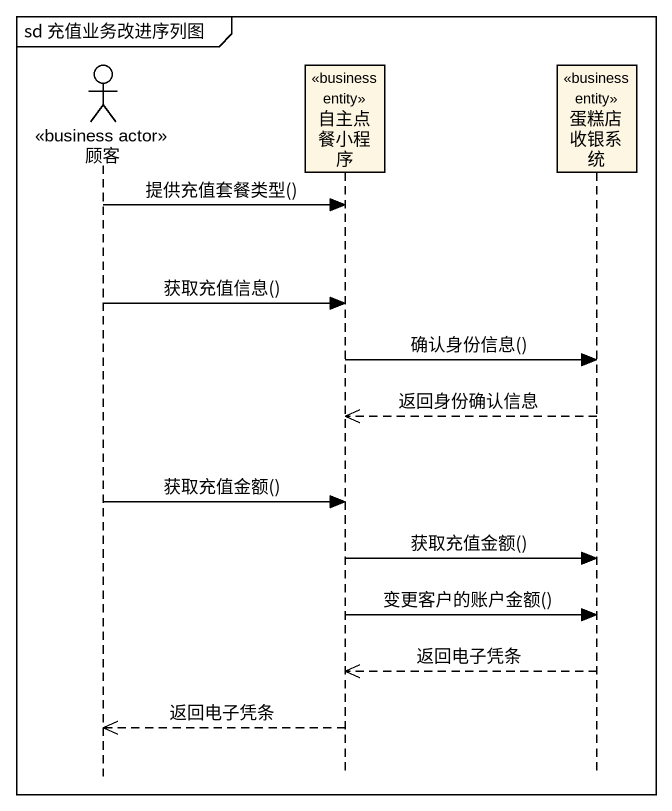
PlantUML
@startuml
mainframe sd 充值业务改进序列图
hide footbox
actor 顾客 <<business actor>>
participant 自主点餐小程序 <<business entity>>
participant 蛋糕店收银系统 <<business entity>>

顾客 -> 自主点餐小程序 : 提供充值套餐类型()
顾客 -> 自主点餐小程序 : 获取充值信息()
自主点餐小程序 -> 蛋糕店收银系统 : 确认身份信息()
蛋糕店收银系统 -->> 自主点餐小程序 : 返回身份确认信息
顾客 -> 自主点餐小程序 : 获取充值金额()
自主点餐小程序 -> 蛋糕店收银系统 : 获取充值金额()
自主点餐小程序 -> 蛋糕店收银系统 : 变更客户的账户金额()
蛋糕店收银系统 -->> 自主点餐小程序 : 返回电子凭条
自主点餐小程序 -->> 顾客 : 返回电子凭条
@enduml
